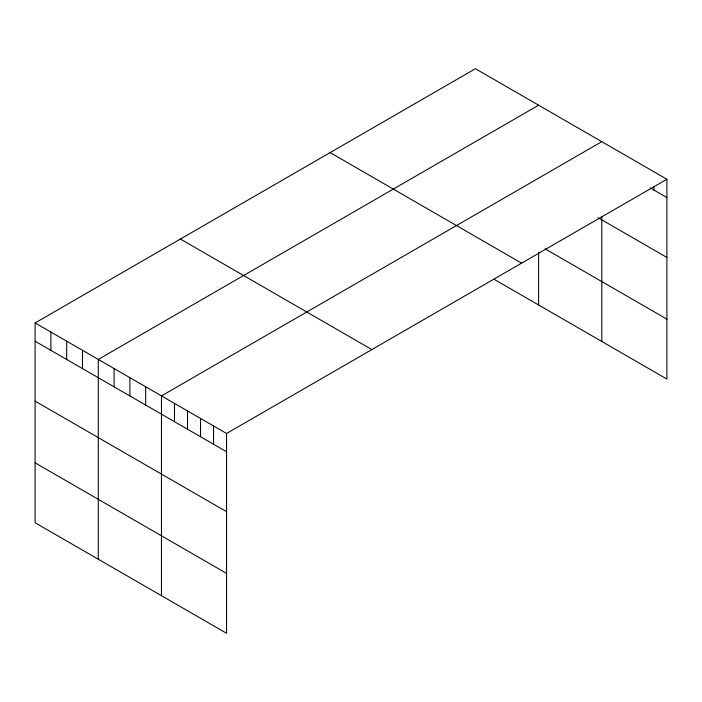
<?xml version="1.0" encoding="UTF-8"?>
<svg xmlns="http://www.w3.org/2000/svg" width="702" height="702" viewBox="0 0 702 702"><rect width="100%" height="100%" fill="white"/><g stroke="black" fill="none" stroke-linecap="round" stroke-linejoin="round"><path stroke-width="1.05" d="M666.9 179.256L226.57 433.476L226.57 633.283L35.1 522.744L35.1 322.938L475.429 68.717L666.9 179.256L666.9 379.062L494.015 279.247M538.618 105.195L98.289 359.415L98.289 559.222M601.798 141.672L161.469 395.893L161.469 595.7M650.157 187.89L666.9 197.552M598.086 217.717L666.9 257.45M545.121 248.859L666.9 319.164M330.124 152.606L521.595 263.153M180.405 239.04L371.876 349.587M35.1 322.938L226.57 433.476M35.1 341.225L226.57 451.772M35.1 401.132L226.57 511.67M35.1 462.846L226.57 573.385M653.878 186.802L653.878 190.031M601.798 216.655L601.798 341.479M538.618 252.588L538.618 305.001M213.548 425.965L213.548 444.252M200.535 418.445L200.535 436.741M187.513 410.924L187.513 429.22M174.491 403.413L174.491 421.7M145.674 386.776L145.674 405.072M129.879 377.658L129.879 395.946M114.084 368.532L114.084 386.828M82.485 350.298L82.485 368.585M66.69 341.172L66.69 359.468M50.895 332.055L50.895 350.351"/></g></svg>
